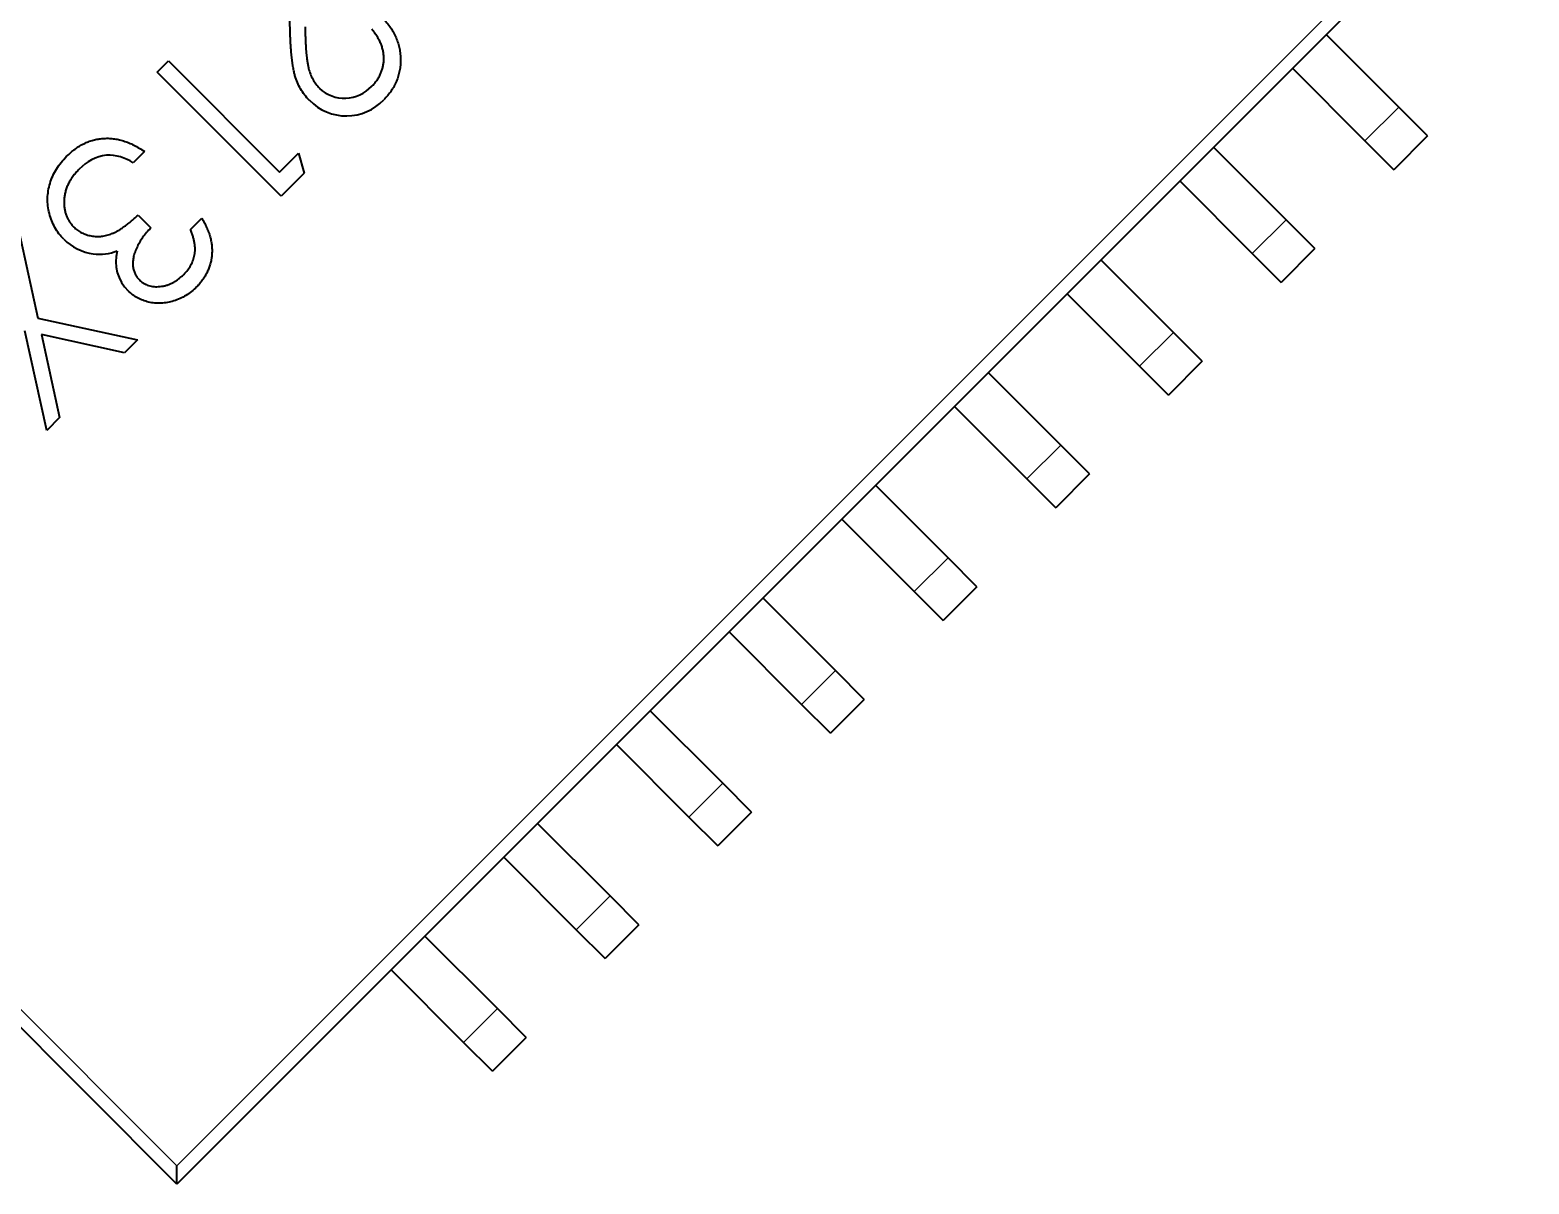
# Model space of a CAD drawing. Header units: inches. Extents: x 7.25 to 10.75, y 3.17 to 5.42.
# Drawn here: x 8.2077 to 8.3929, y 4.2849 to 4.4274 of the extents above; entities that cross this region are included whole.
import ezdxf

# ---------------------------------------------------------------- set-up
doc = ezdxf.new("R2010")
doc.units = ezdxf.units.IN
doc.header["$LTSCALE"] = 0.5
doc.header["$MEASUREMENT"] = 0
doc.layers.add('TANGENT_LINES', color=7, linetype='Continuous', lineweight=15)
doc.layers.add('Visible', color=7, linetype='Continuous', lineweight=40)

msp = doc.modelspace()

# ---------------------------------------------------------------- linework, layer by layer
at = {"layer": 'TANGENT_LINES'}
for p, q in [((8.061077623868881, 4.451948988757932), (8.225883613814725, 4.287142998812094)), ((8.225883613814725, 4.287142998812094), (8.390689603760563, 4.451948988757937)), ((8.376826295912302, 4.417929475203016), (8.37265046846435, 4.413753647755065)), ((8.362906871085796, 4.40401005037651), (8.358731043637844, 4.399834222928557)), ((8.348987446259288, 4.390090625550002), (8.344811618811336, 4.38591479810205)), ((8.335068021432782, 4.376171200723495), (8.33089219398483, 4.371995373275543)), ((8.321148596606276, 4.362251775896988), (8.316972769158324, 4.358075948449035)), ((8.307229171779769, 4.34833235107048), (8.303053344331818, 4.344156523622528)), ((8.293309746953263, 4.334412926243973), (8.28913391950531, 4.330237098796021)), ((8.279390322126757, 4.320493501417467), (8.275214494678805, 4.316317673969515)), ((8.26547089730025, 4.306574076590959), (8.261295069852299, 4.302398249143007))]:
    msp.add_line(p, q, dxfattribs=at)
at = {"layer": 'Visible'}
for p, q in [((8.225883613814725, 4.284915890839852), (8.05885051589664, 4.451948988757932)), ((8.392916711732804, 4.451948988757937), (8.225883613814725, 4.284915890839852)), ((8.239856929408125, 4.427344558503105), (8.239599673161988, 4.435264093095685)), ((8.376826295912302, 4.417929475203016), (8.367861747045094, 4.426894024070224)), ((8.22344463860089, 4.42224997725981), (8.224818735667096, 4.423624074326017)), ((8.224818735667096, 4.423624074326017), (8.238559706329161, 4.409883103663952)), ((8.363685919597142, 4.422718196622272), (8.37265046846435, 4.413753647755065)), ((8.238756005910048, 4.406938609950653), (8.22344463860089, 4.42224997725981)), ((8.38038922938895, 4.414366541726369), (8.376826295912302, 4.417929475203017)), ((8.37265046846435, 4.413753647755065), (8.376213401940998, 4.410190714278417)), ((8.38038922938895, 4.414366541726368), (8.376213401940998, 4.410190714278416)), ((8.221874241953797, 4.412434998215478), (8.220487460727961, 4.411048216989641)), ((8.238559706329161, 4.409883103663952), (8.2409153012998, 4.412238698634591)), ((8.2409153012998, 4.412238698634591), (8.241587013928148, 4.409769617968752)), ((8.362906871085796, 4.40401005037651), (8.353942322218588, 4.412974599243717)), ((8.241587013928148, 4.409769617968752), (8.238756005910048, 4.406938609950653)), ((8.349766494770636, 4.408798771795765), (8.358731043637844, 4.399834222928557)), ((8.205875826111537, 4.404681164770456), (8.208685363862976, 4.391872617117603)), ((8.22108904363025, 4.404583014980012), (8.222659440277344, 4.403012618332919)), ((8.22756692979951, 4.402816318752033), (8.228941026865716, 4.404190415818239)), ((8.366469804562444, 4.400447116899861), (8.362906871085794, 4.40401005037651)), ((8.366469804562444, 4.400447116899861), (8.362293977114492, 4.396271289451909)), ((8.348987446259288, 4.390090625550002), (8.34002289739208, 4.39905517441721)), ((8.358731043637844, 4.399834222928557), (8.362293977114492, 4.396271289451909)), ((8.335847069944128, 4.394879346969258), (8.344811618811336, 4.38591479810205)), ((8.208685363862976, 4.391872617117603), (8.220990893839808, 4.389173497880412)), ((8.20980181772927, 4.377984421769874), (8.207099631311127, 4.390286884565753)), ((8.219402147114062, 4.387584751154666), (8.20913106224208, 4.389840699616368)), ((8.20913106224208, 4.389840699616368), (8.211384550563693, 4.379567154604296)), ((8.220990893839808, 4.389173497880412), (8.219402147114062, 4.387584751154666)), ((8.352550379735936, 4.386527692073354), (8.348987446259288, 4.390090625550002)), ((8.344811618811336, 4.38591479810205), (8.348374552287984, 4.382351864625402)), ((8.352550379735938, 4.386527692073354), (8.348374552287986, 4.382351864625402)), ((8.335068021432782, 4.376171200723495), (8.326103472565574, 4.385135749590703)), ((8.321927645117622, 4.380959922142751), (8.33089219398483, 4.371995373275543)), ((8.211384550563693, 4.379567154604296), (8.20980181772927, 4.377984421769874)), ((8.33863095490943, 4.372608267246847), (8.335068021432782, 4.376171200723495)), ((8.33863095490943, 4.372608267246847), (8.334455127461478, 4.368432439798895)), ((8.321148596606276, 4.362251775896988), (8.312184047739068, 4.371216324764196)), ((8.33089219398483, 4.371995373275543), (8.334455127461478, 4.368432439798895)), ((8.308008220291116, 4.367040497316244), (8.316972769158324, 4.358075948449035)), ((8.324711530082924, 4.35868884242034), (8.321148596606276, 4.362251775896988)), ((8.316972769158324, 4.358075948449035), (8.320535702634972, 4.354513014972389)), ((8.324711530082924, 4.35868884242034), (8.320535702634972, 4.354513014972389)), ((8.307229171779769, 4.34833235107048), (8.29826462291256, 4.35729689993769)), ((8.294088795464608, 4.353121072489737), (8.303053344331818, 4.344156523622528)), ((8.310792105256418, 4.344769417593833), (8.307229171779769, 4.348332351070481)), ((8.310792105256416, 4.344769417593834), (8.306616277808464, 4.340593590145881)), ((8.293309746953263, 4.334412926243973), (8.284345198086054, 4.343377475111182)), ((8.303053344331818, 4.344156523622528), (8.306616277808466, 4.340593590145881)), ((8.280169370638102, 4.33920164766323), (8.28913391950531, 4.330237098796021)), ((8.29687268042991, 4.330849992767326), (8.293309746953263, 4.334412926243973)), ((8.28913391950531, 4.330237098796021), (8.292696852981958, 4.326674165319374)), ((8.29687268042991, 4.330849992767326), (8.292696852981958, 4.326674165319374)), ((8.279390322126757, 4.320493501417467), (8.270425773259547, 4.329458050284675)), ((8.266249945811595, 4.325282222836723), (8.275214494678805, 4.316317673969515)), ((8.282953255603404, 4.31693056794082), (8.279390322126757, 4.320493501417467)), ((8.282953255603404, 4.316930567940819), (8.278777428155452, 4.312754740492867)), ((8.26547089730025, 4.306574076590959), (8.25650634843304, 4.315538625458168)), ((8.275214494678805, 4.316317673969515), (8.278777428155452, 4.312754740492867)), ((8.252330520985089, 4.311362798010216), (8.261295069852299, 4.302398249143007)), ((8.269033830776896, 4.303011143114312), (8.26547089730025, 4.306574076590959)), ((8.261295069852299, 4.302398249143007), (8.264858003328946, 4.29883531566636)), ((8.269033830776896, 4.303011143114312), (8.264858003328944, 4.29883531566636)), ((8.225883613814725, 4.284915890839852), (8.225883613814725, 4.287142998812094))]:
    msp.add_line(p, q, dxfattribs=at)
for centre, radius, start, end in [((8.24680986314778, 4.423162930565121), 0.00633255794318185, 224.0561172386509, 316.8151104250209), ((8.246579173288271, 4.42355965771533), 0.004541798694338134, 227.1017614392963, 317.3009885244651), ((8.217856700162748, 4.406549158301662), 0.005478201488767024, 97.04895655502689, 137.6526956308946), ((8.217241263139028, 4.405974622371394), 0.006023218503148031, 57.38799158384042, 90.54793580332657), ((8.216447711948126, 4.406180063312255), 0.006452935479161929, 225.152377998036, 261.8307177380111), ((8.216415840959783, 4.405116415342279), 0.005371446245516953, 260.5579390630058, 292.7425171988718), ((8.223383603694304, 4.398821072126592), 0.005045883664519449, 164.7751011525961, 225.6730738838963)]:
    msp.add_arc(centre, radius, start, end, dxfattribs=at)
for points, knots in [([(8.251319179086792, 4.428924163009956), (8.251492520103097, 4.428732910729854), (8.25183295724594, 4.428357296341596), (8.252272593047927, 4.427752925195216), (8.25265368826225, 4.427136114742884), (8.252958946442432, 4.426497580994839), (8.253201008351779, 4.425841619774085), (8.253377176518224, 4.425169100586676), (8.253481282171418, 4.424477092232838), (8.25351598258235, 4.423775632223962), (8.25349156721491, 4.423075875571831), (8.253392477747354, 4.422393595872454), (8.253228307710012, 4.421736682662415), (8.253005119783317, 4.421101564343186), (8.252707113689288, 4.420494357471116), (8.252349872287201, 4.419907693694495), (8.251925516470562, 4.419345305064063), (8.251596784754751, 4.419001736321814), (8.25142959760104, 4.4188270033181)], [0, 0, 0, 0, 0.0687907943906181, 0.1351032894311276, 0.1989786743106515, 0.261904299780856, 0.3234949693679695, 0.3851953779660515, 0.4469692387407745, 0.509764776703132, 0.5722505688473689, 0.6334051756611531, 0.693251162921753, 0.75258316278567, 0.812579266153421, 0.873275084920192, 0.935549942895029, 1, 1, 1, 1]), ([(8.24225259219459, 4.418753390975267), (8.242046743879643, 4.418974054477077), (8.241638659596232, 4.419411509148658), (8.241143003583925, 4.420158393957736), (8.240737277493265, 4.420956510982079), (8.240489021149875, 4.421677167379594), (8.2403370366184, 4.422305844250034), (8.240230068609781, 4.422841951618731), (8.240136567906765, 4.423440687993782), (8.240052975343024, 4.424101296030429), (8.239989132398955, 4.424823871273435), (8.239928459663735, 4.425607879357048), (8.239888106695984, 4.42645485110757), (8.239867698755209, 4.427040892732335), (8.239857123871584, 4.427344564820008)], [0, 0, 0, 0, 0.0987013748863719, 0.1956706803858565, 0.2924199929089615, 0.3913392869674685, 0.4444587417649345, 0.5042245791547479, 0.5703475914063549, 0.6429138259794821, 0.722289816523962, 0.80792272120225, 0.900470366297791, 1, 1, 1, 1]), ([(8.24170663398525, 4.427838380953176), (8.241712979102223, 4.427542888216943), (8.241725166773362, 4.426975307144917), (8.241755616197848, 4.426159318285296), (8.24179547191636, 4.425413923612789), (8.241841708551975, 4.424737581403815), (8.241906445286068, 4.424131841519626), (8.241964726787995, 4.423593463504313), (8.242046921966983, 4.423126597861044), (8.242156399197906, 4.422599641801734), (8.242342753130998, 4.422008945443496), (8.24264382419147, 4.42136041697157), (8.243026662638679, 4.420765714273542), (8.243344251901084, 4.420422709580621), (8.243504002022744, 4.420250175279527)], [0, 0, 0, 0, 0.1108026438013186, 0.2128292023477705, 0.3061013098231115, 0.3906473211160105, 0.466924469360852, 0.534481039284031, 0.593586940965672, 0.644557004508718, 0.736200452629373, 0.825024025618865, 0.911985584829758, 1, 1, 1, 1]), ([(8.24992974611583, 4.420467945127074), (8.25004651009719, 4.42059071832351), (8.25027581527719, 4.420831824609709), (8.250575722637116, 4.421221119430898), (8.250838971297336, 4.421619879523878), (8.25104382921488, 4.422039959171958), (8.251217381130934, 4.422467806260344), (8.251338364587907, 4.422911844328373), (8.251419678836559, 4.423368555212929), (8.251453124617287, 4.423837288702286), (8.251437910764528, 4.424311152055934), (8.251372737380732, 4.424784975515932), (8.251257573423402, 4.425254847691857), (8.251098192191844, 4.425724140781834), (8.250884688552048, 4.426189208904779), (8.25061786499702, 4.426648291583255), (8.250308859558631, 4.427109418357045), (8.250068355191784, 4.427400743845178), (8.249945082020586, 4.427550065943749)], [0, 0, 0, 0, 0.06442989071542021, 0.126529667073554, 0.1867436668355235, 0.245897683478137, 0.304053106820992, 0.362195516217045, 0.420654638852461, 0.480330856318868, 0.5406628760855979, 0.600743511343273, 0.6619818568335171, 0.724480055372714, 0.789067141037212, 0.856333336778513, 0.9263620640115909, 1, 1, 1, 1]), ([(8.212252495309402, 4.411843032291867), (8.212420013614045, 4.412002888036784), (8.21274963377672, 4.412317430837083), (8.21327392910327, 4.412740489556857), (8.213820081480181, 4.413096714660307), (8.214372593075497, 4.413410366423171), (8.214946156678012, 4.413653679546971), (8.215532686605737, 4.41384648972088), (8.216135523012687, 4.413982040675616), (8.216752866296085, 4.414057746968816), (8.217379492782012, 4.414078091841938), (8.218012197145153, 4.414029797931063), (8.218647857430744, 4.41392245307407), (8.219288136941152, 4.41375103711799), (8.219932885585216, 4.413517673416341), (8.220579436224376, 4.413216176074835), (8.221235390265855, 4.412861496184068), (8.221657611627613, 4.412579620818496), (8.221874241953797, 4.412434998215478)], [0, 0, 0, 0, 0.06553772472239239, 0.1289563879612308, 0.190367127726478, 0.2499654671000665, 0.3085687536915745, 0.366415243035736, 0.424556412502518, 0.483181137491438, 0.5422514353065649, 0.6017442596855529, 0.6625077153077681, 0.7244995565544741, 0.789138915203405, 0.85635395200183, 0.926299109776498, 1, 1, 1, 1]), ([(8.211896702319045, 4.401604782276248), (8.211690153292954, 4.401827034396879), (8.211278027263788, 4.40227049271611), (8.210785971169512, 4.403042529804803), (8.210385327442518, 4.403877389613095), (8.210102142090179, 4.404776516629552), (8.209926595003866, 4.405706119151114), (8.209872127269323, 4.40664776625438), (8.209967221464442, 4.407585658681263), (8.210181544064524, 4.408512692725797), (8.210520275559073, 4.409415835182886), (8.21097830105907, 4.410280667589111), (8.211554392995641, 4.411100761964849), (8.212017145150105, 4.411592791838197), (8.212252495309402, 4.411843032291867)], [0, 0, 0, 0, 0.0796414419106806, 0.1589080899235495, 0.239599009243575, 0.322581849369103, 0.4059999240003185, 0.487842618932084, 0.569675598706297, 0.653019991250803, 0.737412348495847, 0.822558452280263, 0.909755370950638, 1, 1, 1, 1]), ([(8.213798354508883, 4.410248098197163), (8.213657762920814, 4.410102117836827), (8.21338284820719, 4.409816665844231), (8.2130224660751, 4.409359378446011), (8.212704090103356, 4.408899871797069), (8.212448346772101, 4.408426155991132), (8.212237707610043, 4.407946204301791), (8.212085760907307, 4.407456109066739), (8.21198316868935, 4.406956779883913), (8.211931590175295, 4.406454267090567), (8.211929297790489, 4.405958323142723), (8.211968116734452, 4.405480815910793), (8.212050059532693, 4.405025934913501), (8.212179788560148, 4.404595371831731), (8.212351733808918, 4.404185876841075), (8.21257298581727, 4.403802908791033), (8.212827792128403, 4.403435660040723), (8.213034637137449, 4.403219657852547), (8.213138910604343, 4.403110768123363)], [0, 0, 0, 0, 0.07607173695556481, 0.1487517145745118, 0.218402793845845, 0.2857595810623855, 0.3505980236748785, 0.414964044598128, 0.478069338571782, 0.541760676006908, 0.6043498585387179, 0.664075021070896, 0.721463623080199, 0.7775871282364449, 0.832644446927132, 0.88784351106846, 0.943460342651948, 1, 1, 1, 1]), ([(8.213138910604343, 4.403110768123363), (8.213288274194671, 4.40297482185548), (8.213586258162904, 4.402703605769409), (8.214106884733217, 4.402386492180031), (8.214679490344, 4.402151649918892), (8.215294632493565, 4.402000094369606), (8.215934655669688, 4.401938198829903), (8.216582701808498, 4.40195548815008), (8.217228011362385, 4.402080822413097), (8.2177621835577, 4.402255407740554), (8.218198787915782, 4.402446718527217), (8.218549156826068, 4.402633690591093), (8.218919124476852, 4.402865299905613), (8.219312751779809, 4.403130204074515), (8.2197277535619, 4.40343565224936), (8.220164224879252, 4.403780764412051), (8.220622213260862, 4.404165651600705), (8.220930287862718, 4.404441081532732), (8.22108904363025, 4.404583014980012)], [0, 0, 0, 0, 0.0669066241658324, 0.1334803302886844, 0.2010274204765035, 0.2716344039337295, 0.342905140249836, 0.4138585693313775, 0.485996299989318, 0.5602463926947401, 0.599899498120021, 0.644068466054288, 0.691903726680391, 0.7446972984313619, 0.80149937452814, 0.8628629483475629, 0.929331084869363, 1, 1, 1, 1]), ([(8.228941026865716, 4.404190415818239), (8.229057931050644, 4.403999058572675), (8.2292864691702, 4.403624970809339), (8.229565178434372, 4.403042680235385), (8.22980720419461, 4.402469935457833), (8.229985284010727, 4.401894730354961), (8.230122168284138, 4.401324676526706), (8.23019630331267, 4.400754254398624), (8.230227333954806, 4.400186715873344), (8.230196222517458, 4.39962440290413), (8.23012556741492, 4.399072728255473), (8.230000628571998, 4.398537663000777), (8.229834833845988, 4.398019058037088), (8.229623393045575, 4.397516961709623), (8.229360472160591, 4.397035083690378), (8.229055238663317, 4.396570989896212), (8.228708885097243, 4.396121471712582), (8.228443793587584, 4.395846311770752), (8.228309187589737, 4.395706593306795)], [0, 0, 0, 0, 0.07262534608343539, 0.1419766113262346, 0.2089849284189385, 0.2739568703644445, 0.3368893473968405, 0.39874495349459, 0.460115885278861, 0.520824922590029, 0.580994458632485, 0.640151927601465, 0.698622450756254, 0.757271080927164, 0.8164266940046601, 0.87625404820347, 0.9371652930625369, 1, 1, 1, 1]), ([(8.222659440277344, 4.403012618332919), (8.222473758009977, 4.402819580337478), (8.222110179246748, 4.402441598548295), (8.221636752571953, 4.401828926673724), (8.221231443438606, 4.401200074238525), (8.220907466703625, 4.400556692720234), (8.220655571921293, 4.399928577679907), (8.220489654999586, 4.399327948633638), (8.220419215717236, 4.398765485437051), (8.22043623784418, 4.398242592185086), (8.220531948300625, 4.397762384137456), (8.220695655421075, 4.397322157465631), (8.220930424109106, 4.396922582881018), (8.221136002460177, 4.39669508877208), (8.221239335496868, 4.396580739877931)], [0, 0, 0, 0, 0.1101742843534252, 0.21572889330158, 0.3181035218661345, 0.417657930655461, 0.511741920148348, 0.596260227549072, 0.673404587194389, 0.744145217144985, 0.810661996320812, 0.8740489808898759, 0.9366912848014091, 1, 1, 1, 1]), ([(8.226720387856936, 4.397258586868181), (8.226888639248934, 4.397439011777142), (8.22721727334973, 4.397791423587912), (8.227604046814958, 4.398386458014284), (8.227894268316177, 4.399008963164682), (8.228044781887931, 4.399556111314581), (8.228106605428248, 4.400009472186292), (8.2281197056234, 4.40036451796604), (8.228110464936501, 4.400735286374203), (8.228055288462674, 4.401121588024774), (8.227986200014506, 4.401525548995942), (8.227874299642515, 4.401942316728097), (8.227737176715003, 4.402375690047058), (8.227624777783369, 4.402666598082266), (8.22756692979951, 4.402816318752033)], [0, 0, 0, 0, 0.1227119423657786, 0.2396849640167735, 0.351815855256095, 0.463766132862082, 0.520817793160831, 0.5794482914480039, 0.6406041451203189, 0.705297511805983, 0.773633880713135, 0.844669381886378, 0.920056508021146, 1, 1, 1, 1]), ([(8.221239335496868, 4.396580739877931), (8.221321081259603, 4.396502540591291), (8.221483710577576, 4.396346966819308), (8.221763141656812, 4.39616005176986), (8.222055492147604, 4.396000332802591), (8.222368093877344, 4.395880296101265), (8.222699889200369, 4.395797998561005), (8.223050405810191, 4.395748425304312), (8.22342134734223, 4.395738449683499), (8.223805345016812, 4.395758737742592), (8.224194620665857, 4.395817138300614), (8.224579717862461, 4.395912665039113), (8.224958351823432, 4.39604565385818), (8.225329641341979, 4.396213708667512), (8.225690786780588, 4.396422142502475), (8.226044097589602, 4.396665759963336), (8.226391119869204, 4.396944211412714), (8.226609416923242, 4.39715263506259), (8.226720387856936, 4.397258586868181)], [0, 0, 0, 0, 0.0552703527750621, 0.1099577455173566, 0.163912221699809, 0.218089000528212, 0.273309496892249, 0.330913549035263, 0.3909942108616135, 0.454640741713426, 0.518898067737715, 0.583342166085744, 0.6485433656424, 0.7150525212752991, 0.782518584780301, 0.852333896387802, 0.924934189035154, 1, 1, 1, 1]), ([(8.228309187589737, 4.395706593306795), (8.228103306691313, 4.395512779780304), (8.227696035754464, 4.395129380362913), (8.227006247792986, 4.394657577594711), (8.226273699697161, 4.394269973888994), (8.225502168757377, 4.393975052803435), (8.224712952003665, 4.393773681552775), (8.223922443942243, 4.393682813181851), (8.223143367397306, 4.393701671496007), (8.222383805716333, 4.393823454553478), (8.221663163052975, 4.39404472791702), (8.220994333959531, 4.394345328483002), (8.220384925562612, 4.394730563754864), (8.220034610945442, 4.395051825649181), (8.219859104068759, 4.395212777173628)], [0, 0, 0, 0, 0.0902542493426762, 0.1785397915286845, 0.26609303385382, 0.3546309779571735, 0.441886153350563, 0.525746915163649, 0.608113633603636, 0.690197272827882, 0.7708214843303349, 0.848326181255411, 0.924011740024743, 1, 1, 1, 1])]:
    msp.add_open_spline(points, degree=3, knots=knots, dxfattribs=at)

doc.saveas('drawing.dxf')
